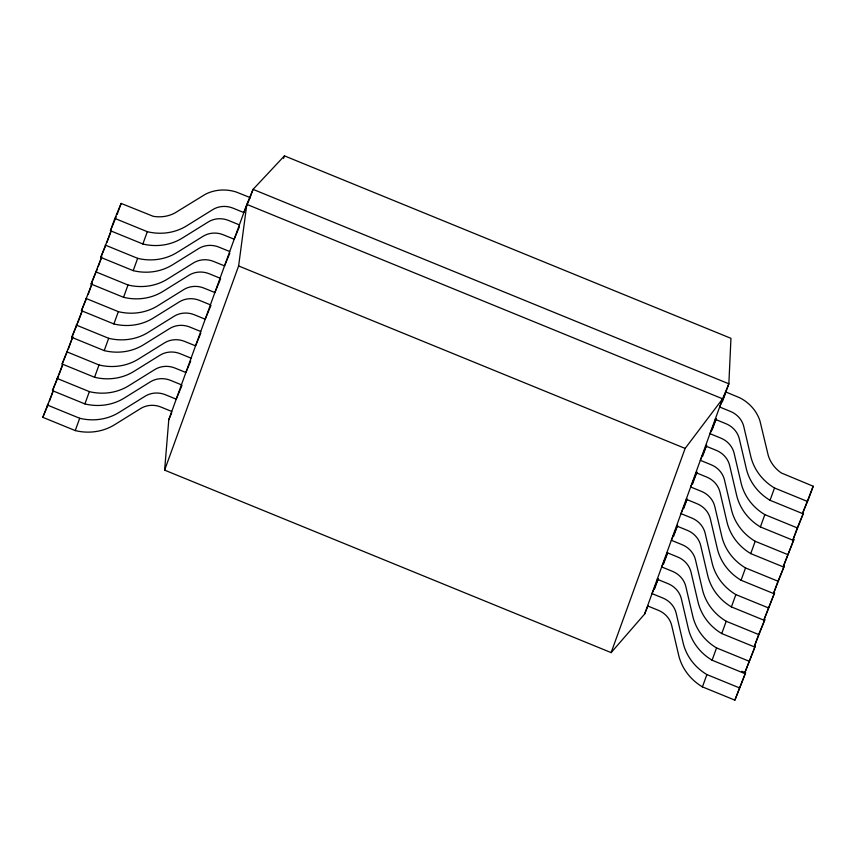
<?xml version="1.0" encoding="UTF-8"?>
<svg xmlns="http://www.w3.org/2000/svg" width="856" height="856" viewBox="0 0 856 856"><rect width="100%" height="100%" fill="white"/><g stroke="black" fill="none" stroke-linecap="round" stroke-linejoin="round"><path stroke-width="1.28" d="M647.96 606.016L644.589 614.105L611.13 652.604L164.62 470.137L168.793 419.675L246.817 204.381L253.066 189.369L284.449 155.867L730.949 338.334L728.863 383.798L722.325 401.839M164.62 470.137L238.621 265.959L246.817 204.381L722.614 398.81L644.589 614.105M171.767 411.469L160.949 407.049A21.817 20.234 19.9 0 0 140.684 408.515L114.661 424.694A50.643 46.984 19.9 0 1 75.242 430.579L42.8 417.321L53.511 390.004L49.498 401.079M181.429 384.815L170.612 380.396A21.817 20.234 19.9 0 0 150.335 381.862L124.323 398.04A50.643 46.984 19.9 0 1 84.904 403.925L52.462 390.668L62.691 364.506M191.081 358.161L180.274 353.742A21.817 20.234 19.9 0 0 159.997 355.208L133.975 371.376A50.643 46.984 19.9 0 1 94.556 377.261L62.124 364.003L72.824 336.697L68.373 348.991M200.743 331.507L189.936 327.088A21.817 20.234 19.9 0 0 169.659 328.544L143.637 344.722A50.643 46.984 19.9 0 1 104.218 350.607L71.776 337.35L82.486 310.043L78.024 322.338M210.405 304.843L199.587 300.424A21.817 20.234 19.9 0 0 179.321 301.89L153.299 318.068A50.643 46.984 19.9 0 1 113.88 323.953L81.438 310.696L92.148 283.379L88.136 294.453M220.067 278.189L209.249 273.77A21.817 20.234 19.9 0 0 188.973 275.236L162.961 291.415A50.643 46.984 19.9 0 1 123.542 297.3L91.1 284.042L101.811 256.725M229.729 251.536L218.911 247.117A21.817 20.234 19.9 0 0 198.635 248.582L172.623 264.761A50.643 46.984 19.9 0 1 133.204 270.646L100.762 257.389L110.991 231.227L107.011 242.376M239.38 224.882L228.573 220.463A21.817 20.234 19.9 0 0 208.297 221.929L182.275 238.107A50.643 46.984 19.9 0 1 142.856 243.992L110.424 230.735L114.875 218.43L121.124 203.418L153.138 216.279A33.106 30.72 19.9 0 0 174.806 213.037L205.397 194.259A39.355 36.508 19.9 0 1 236.256 192.033L250.091 197.565L243.842 212.577L233.025 208.158A21.817 20.234 19.9 0 0 212.759 209.624L186.736 225.802A50.643 46.984 19.9 0 1 147.318 231.687L114.875 218.43M59.15 374.425L62.723 364.581M98.237 266.569L101.361 257.956M117.112 214.492L121.124 203.418M75.242 430.579L79.704 418.274A50.643 46.984 19.9 0 0 119.123 412.389L145.135 396.21A21.817 20.234 19.9 0 1 165.411 394.744L176.229 399.164L181.996 385.307M84.904 403.925L89.356 391.62A50.643 46.984 19.9 0 0 128.774 385.735L154.797 369.557A21.817 20.234 19.9 0 1 175.073 368.091L185.88 372.51L190.695 360.965M94.556 377.261L99.018 364.966A50.643 46.984 19.9 0 0 138.437 359.081L164.459 342.903A21.817 20.234 19.9 0 1 184.725 341.437L195.543 345.856L200.828 333.155M104.218 350.607L108.68 338.302A50.643 46.984 19.9 0 0 148.099 332.428L174.121 316.249A21.817 20.234 19.9 0 1 194.387 314.783L205.205 319.202L210.972 305.346M113.88 323.953L118.342 311.648A50.643 46.984 19.9 0 0 157.761 305.763L183.773 289.585A21.817 20.234 19.9 0 1 204.049 288.13L214.867 292.549L220.634 278.692M123.542 297.3L128.004 284.995A50.643 46.984 19.9 0 0 167.423 279.11L193.435 262.931A21.817 20.234 19.9 0 1 213.711 261.476L224.529 265.895L229.815 253.183M133.204 270.646L137.656 258.341A50.643 46.984 19.9 0 0 177.074 252.456L203.097 236.277A21.817 20.234 19.9 0 1 223.373 234.811L234.18 239.231L239.466 226.53M142.856 243.992L147.318 231.687M249.888 198.132L253.066 189.369L728.863 383.798L722.614 398.81L685.132 448.416L611.13 652.604M283.539 158.381L284.449 155.867M654.476 589.078L657.825 579.822M663.475 564.232L667.627 552.783M673.522 536.509L677.61 525.242L671.339 540.286L682.157 544.705A21.817 20.234 19.9 0 1 695.5 559.91L702.444 589.549A50.643 46.984 19.9 0 0 726.209 621.263L758.651 634.521L754.19 646.815L721.747 633.558A50.643 46.984 19.9 0 1 697.982 601.854L691.038 572.204A21.817 20.234 19.9 0 0 677.695 557.01L666.888 552.591M683.687 508.464L687.133 498.952M692.451 484.271L696.912 471.966L690.664 486.978L701.481 491.398A21.817 20.234 19.9 0 1 714.813 506.591L721.758 536.241A50.643 46.984 19.9 0 0 745.533 567.945L777.976 581.203L773.514 593.508L741.071 580.25A50.643 46.984 19.9 0 1 717.296 548.546L710.362 518.897A21.817 20.234 19.9 0 0 697.019 503.703L686.202 499.283M702.551 456.398L706.639 445.131M712.085 430.108L716.237 418.659L709.988 433.671L720.795 438.09A21.817 20.234 19.9 0 1 734.138 453.284L741.082 482.934A50.643 46.984 19.9 0 0 764.847 514.638L797.289 527.895L792.838 540.2L760.395 526.943A50.643 46.984 19.9 0 1 736.62 495.239L729.676 465.589A21.817 20.234 19.9 0 0 716.344 450.384L705.526 445.965M741.874 671.297L745.576 672.816L734.876 700.133L702.434 686.876L706.895 674.571A50.643 46.984 19.9 0 1 683.12 642.867L676.176 613.217A21.817 20.234 19.9 0 0 662.833 598.012L652.026 593.604L658.275 578.592M744.538 673.469L755.238 646.162L744.538 673.469L712.096 660.211L716.547 647.917A50.643 46.984 19.9 0 1 692.782 616.213L685.838 586.563A21.817 20.234 19.9 0 0 672.495 571.359L661.688 566.94L667.455 553.083M721.747 633.558L726.209 621.263M763.852 620.161L774.562 592.844L763.852 620.161L731.409 606.904L735.871 594.599A50.643 46.984 19.9 0 1 712.096 562.895L705.151 533.245A21.817 20.234 19.9 0 0 691.819 518.051L681.002 513.632L686.769 499.776M741.071 580.25L745.533 567.945M783.176 566.854L793.876 539.537L783.176 566.854L750.733 553.597L755.195 541.292A50.643 46.984 19.9 0 1 731.42 509.588L724.476 479.938A21.817 20.234 19.9 0 0 711.133 464.744L700.326 460.325L706.575 445.313M760.395 526.943L764.847 514.638M770.047 500.289L774.509 487.984A50.643 46.984 19.9 0 1 750.744 456.28L743.8 426.63A21.817 20.234 19.9 0 0 730.457 411.426L719.639 407.007L725.888 392.005L739.648 397.74A39.355 36.508 19.9 0 1 759.946 420.874L768.281 455.563A33.106 30.72 19.9 0 0 781.346 472.983L813.2 486.229L808.738 498.534L802.489 513.547L770.047 500.289A50.643 46.984 19.9 0 1 746.282 468.574L739.338 438.935A21.817 20.234 19.9 0 0 725.995 423.731L715.188 419.312M734.876 700.133L745.576 672.816M802.489 513.547L813.2 486.229M110.424 230.735L116.191 216.878M100.762 257.389L105.085 246.999M91.1 284.042L97.349 269.03M81.438 310.696L86.242 299.151M71.776 337.35L77.543 323.493M62.124 364.003L67.41 351.302M52.462 390.668L58.711 375.656M42.8 417.321L48.567 403.465M168.793 419.675L171.681 412.742M797.289 527.895L803.538 512.883L792.838 540.2M777.976 581.203L784.224 566.191L773.514 593.508M758.651 634.521L764.9 619.509L754.19 646.815M238.621 265.959L685.132 448.416M774.509 487.984L806.951 501.242M695.864 472.63L706.682 477.049A21.817 20.234 19.9 0 1 720.014 492.243L726.958 521.893A50.643 46.984 19.9 0 0 750.733 553.597M105.213 245.084L137.656 258.341M95.562 271.737L128.004 284.995M755.195 541.292L787.627 554.549M676.55 525.937L687.357 530.356A21.817 20.234 19.9 0 1 700.7 545.55L707.645 575.2A50.643 46.984 19.9 0 0 731.409 606.904M85.9 298.391L118.342 311.648M76.238 325.055L108.68 338.302M735.871 594.599L768.313 607.856M657.226 579.245L668.044 583.664A21.817 20.234 19.9 0 1 681.376 598.858L688.32 628.507A50.643 46.984 19.9 0 0 712.096 660.211M66.575 351.709L99.018 364.966M647.564 605.898L658.382 610.317A21.817 20.234 19.9 0 1 671.714 625.522L678.658 655.161A50.643 46.984 19.9 0 0 702.434 686.876M56.913 378.363L89.356 391.62M716.547 647.917L748.989 661.174M47.262 405.016L79.704 418.274M706.895 674.571L739.327 687.828"/></g></svg>
